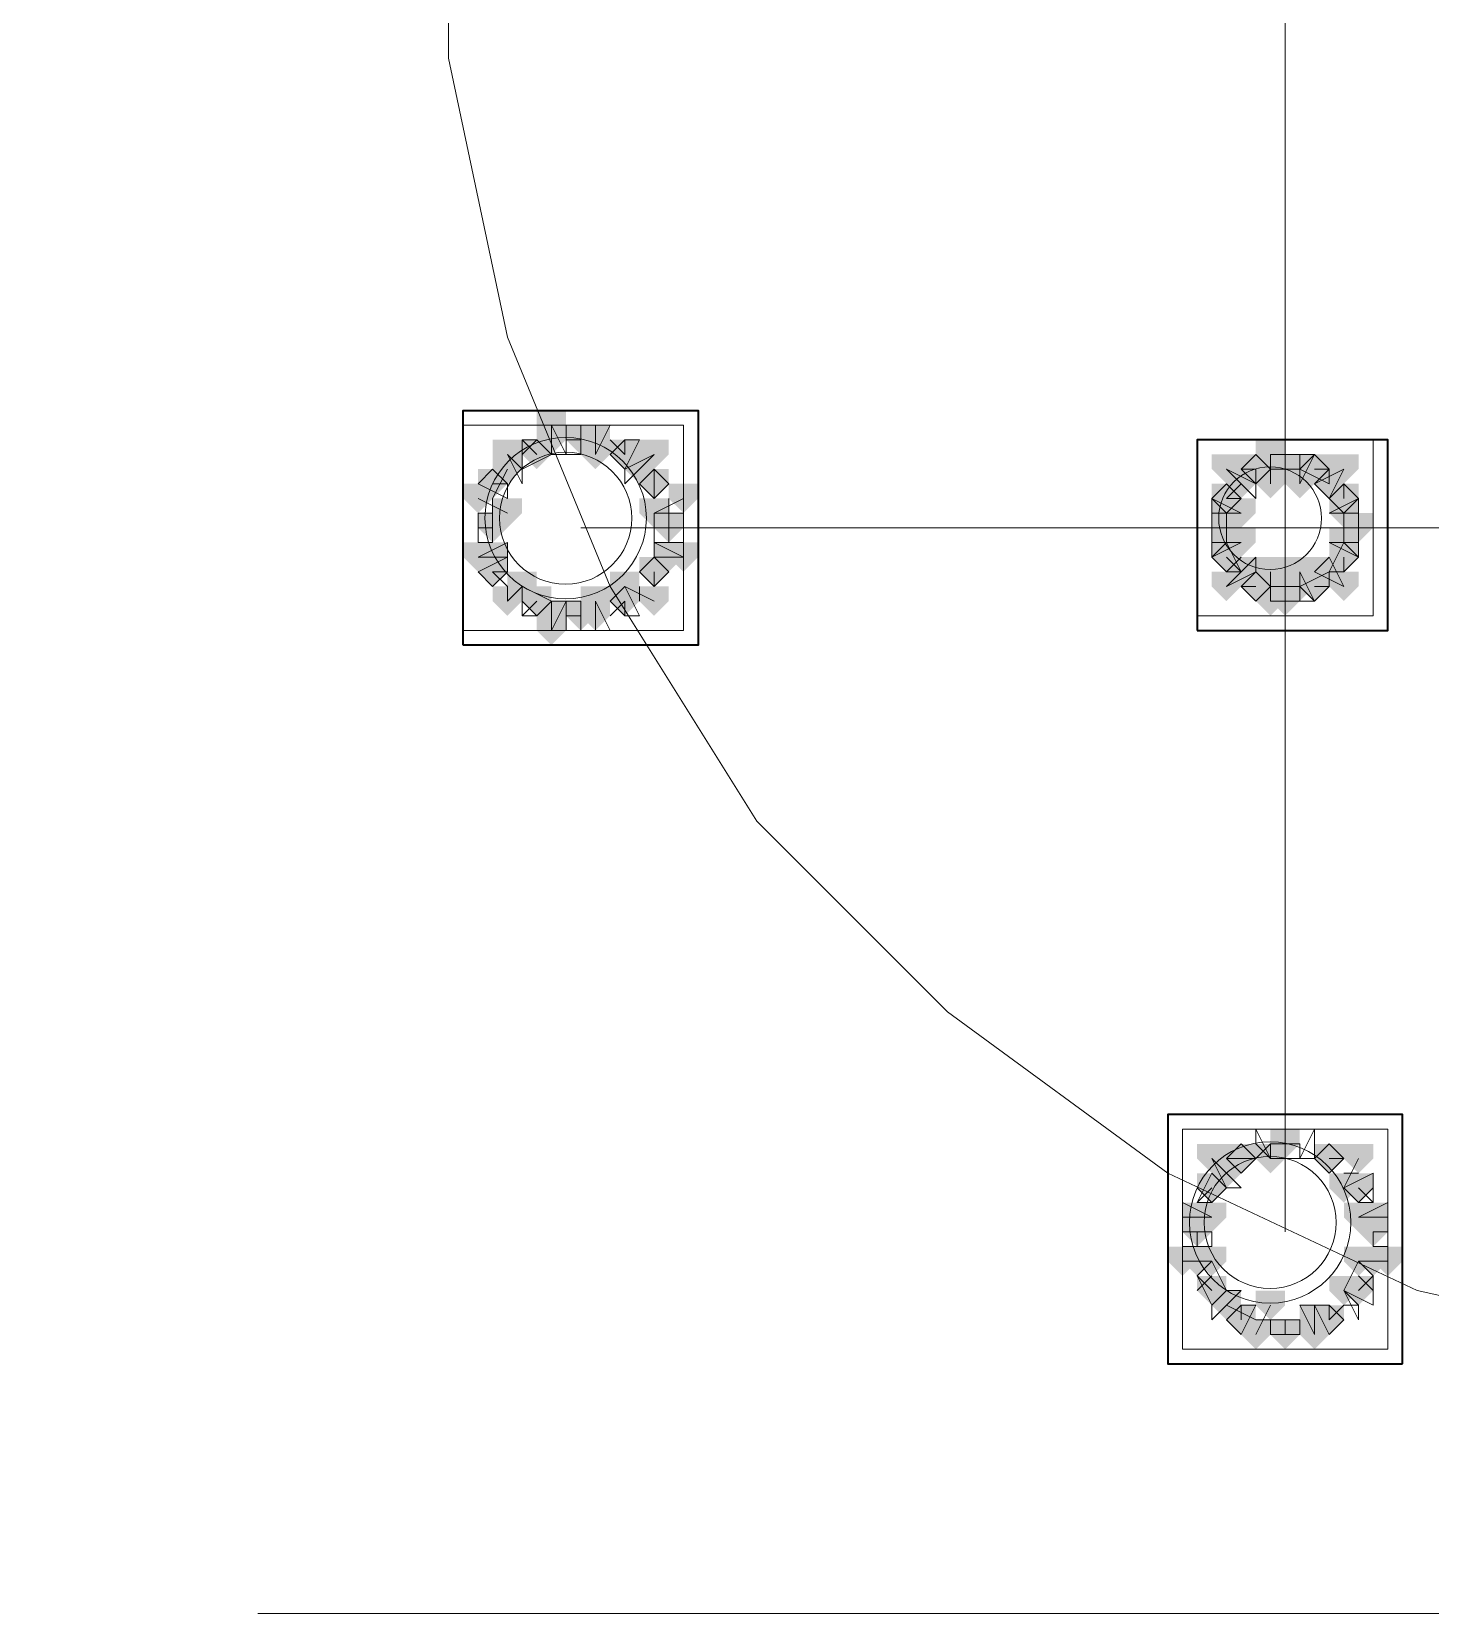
# Model space of a CAD drawing. Header units: millimetres. Extents: x 2315 to 4619, y 1334 to 1897.
# Drawn here: x 3828.3 to 3834.13, y 1534.67 to 1541.26 of the extents above; entities that cross this region are included whole.
import ezdxf

# ---------------------------------------------------------------- set-up
doc = ezdxf.new("R2010")
doc.units = ezdxf.units.MM
doc.linetypes.add('PDF_IMPORT', pattern=[1, 0.8, -0.2])
for name, color, linetype, true_color in [('PDF_10', 7, 'Continuous', 0x00b85c), ('PDF_AXIS', 7, 'Continuous', 0x00b85c), ('PDF_柱构件', 7, 'Continuous', 0x00b85c), ('PDF_转运站初步方案', 7, 'Continuous', 0x00b85c)]:
    doc.layers.add(name, color=color, linetype=linetype, true_color=true_color)
doc.layers.add('PDF_中心线层', color=1, linetype='Continuous')
doc.layers.add('PDF_粗实线层', color=7, linetype='Continuous')

msp = doc.modelspace()

# ---------------------------------------------------------------- hatches: boundary and pattern name
at = {"layer": 'PDF_10', "transparency": 33554559}
for points in [[(3830.4068, 1539.5584), (3830.3457, 1539.5584), (3830.3457, 1539.4974), (3830.4068, 1539.4363), (3830.4679, 1539.4974), (3830.4679, 1539.5584)], [(3830.4068, 1539.5584), (3830.3457, 1539.5584), (3830.3457, 1539.4974), (3830.4068, 1539.4363), (3830.4679, 1539.4974), (3830.4679, 1539.5584)], [(3830.59, 1539.6195), (3830.5289, 1539.6195), (3830.5289, 1539.5584), (3830.59, 1539.4974), (3830.6511, 1539.5584), (3830.6511, 1539.6195)], [(3830.59, 1539.6195), (3830.5289, 1539.6195), (3830.5289, 1539.5584), (3830.59, 1539.4974), (3830.6511, 1539.5584), (3830.6511, 1539.6195)], [(3830.59, 1539.6195), (3830.5289, 1539.6195), (3830.5289, 1539.5584), (3830.59, 1539.4974), (3830.6511, 1539.5584), (3830.6511, 1539.6195)], [(3830.7733, 1539.5584), (3830.7122, 1539.5584), (3830.7122, 1539.4974), (3830.7733, 1539.4363), (3830.8344, 1539.4974), (3830.8344, 1539.5584)], [(3830.7733, 1539.5584), (3830.7122, 1539.5584), (3830.7122, 1539.4974), (3830.7733, 1539.4363), (3830.8344, 1539.4974), (3830.8344, 1539.5584)], [(3833.3998, 1539.4974), (3833.3387, 1539.4974), (3833.3387, 1539.4363), (3833.3998, 1539.3752), (3833.4608, 1539.4363), (3833.4608, 1539.4974)], [(3833.3998, 1539.4974), (3833.3387, 1539.4974), (3833.3387, 1539.4363), (3833.3998, 1539.3752), (3833.4608, 1539.4363), (3833.4608, 1539.4974)], [(3833.5219, 1539.4974), (3833.4608, 1539.4974), (3833.4608, 1539.4363), (3833.5219, 1539.3752), (3833.583, 1539.4363), (3833.583, 1539.4974)], [(3833.5219, 1539.4974), (3833.4608, 1539.4974), (3833.4608, 1539.4363), (3833.5219, 1539.3752), (3833.583, 1539.4363), (3833.583, 1539.4974)], [(3833.6441, 1539.4974), (3833.583, 1539.4974), (3833.583, 1539.4363), (3833.6441, 1539.3752), (3833.7052, 1539.4363), (3833.7052, 1539.4974)], [(3833.6441, 1539.4974), (3833.583, 1539.4974), (3833.583, 1539.4363), (3833.6441, 1539.3752), (3833.7052, 1539.4363), (3833.7052, 1539.4974)], [(3830.2235, 1539.4363), (3830.1625, 1539.4363), (3830.1625, 1539.3752), (3830.2235, 1539.3141), (3830.2846, 1539.3752), (3830.2846, 1539.4363)], [(3830.2235, 1539.4363), (3830.1625, 1539.4363), (3830.1625, 1539.3752), (3830.2235, 1539.3141), (3830.2846, 1539.3752), (3830.2846, 1539.4363)], [(3830.8954, 1539.4363), (3830.8344, 1539.4363), (3830.8344, 1539.3752), (3830.8954, 1539.3141), (3830.9565, 1539.3752), (3830.9565, 1539.4363)], [(3830.8954, 1539.4363), (3830.8344, 1539.4363), (3830.8344, 1539.3752), (3830.8954, 1539.3141), (3830.9565, 1539.3752), (3830.9565, 1539.4363)], [(3830.8954, 1539.4363), (3830.8344, 1539.4363), (3830.8344, 1539.3752), (3830.8954, 1539.3141), (3830.9565, 1539.3752), (3830.9565, 1539.4363)], [(3833.2776, 1539.3752), (3833.2165, 1539.3752), (3833.2165, 1539.3141), (3833.2776, 1539.253), (3833.3387, 1539.3141), (3833.3387, 1539.3752)], [(3833.2776, 1539.3752), (3833.2165, 1539.3752), (3833.2165, 1539.3141), (3833.2776, 1539.253), (3833.3387, 1539.3141), (3833.3387, 1539.3752)], [(3833.7662, 1539.3752), (3833.7052, 1539.3752), (3833.7052, 1539.3141), (3833.7662, 1539.253), (3833.8273, 1539.3141), (3833.8273, 1539.3752)], [(3833.7662, 1539.3752), (3833.7052, 1539.3752), (3833.7052, 1539.3141), (3833.7662, 1539.253), (3833.8273, 1539.3141), (3833.8273, 1539.3752)], [(3833.7662, 1539.3752), (3833.7052, 1539.3752), (3833.7052, 1539.3141), (3833.7662, 1539.253), (3833.8273, 1539.3141), (3833.8273, 1539.3752)], [(3830.2235, 1539.253), (3830.1625, 1539.253), (3830.1625, 1539.192), (3830.2235, 1539.1309), (3830.2846, 1539.192), (3830.2846, 1539.253)], [(3830.2235, 1539.253), (3830.1625, 1539.253), (3830.1625, 1539.192), (3830.2235, 1539.1309), (3830.2846, 1539.192), (3830.2846, 1539.253)], [(3830.9565, 1539.253), (3830.8954, 1539.253), (3830.8954, 1539.192), (3830.9565, 1539.1309), (3831.0176, 1539.192), (3831.0176, 1539.253)], [(3830.9565, 1539.253), (3830.8954, 1539.253), (3830.8954, 1539.192), (3830.9565, 1539.1309), (3831.0176, 1539.192), (3831.0176, 1539.253)], [(3833.2776, 1539.253), (3833.2165, 1539.253), (3833.2165, 1539.192), (3833.2776, 1539.1309), (3833.3387, 1539.192), (3833.3387, 1539.253)], [(3833.2776, 1539.253), (3833.2165, 1539.253), (3833.2165, 1539.192), (3833.2776, 1539.1309), (3833.3387, 1539.192), (3833.3387, 1539.253)], [(3833.8273, 1539.253), (3833.7662, 1539.253), (3833.7662, 1539.192), (3833.8273, 1539.1309), (3833.8884, 1539.192), (3833.8884, 1539.253)], [(3833.8273, 1539.253), (3833.7662, 1539.253), (3833.7662, 1539.192), (3833.8273, 1539.1309), (3833.8884, 1539.192), (3833.8884, 1539.253)], [(3833.2776, 1539.1309), (3833.2165, 1539.1309), (3833.2165, 1539.0698), (3833.2776, 1539.0087), (3833.3387, 1539.0698), (3833.3387, 1539.1309)], [(3833.2776, 1539.1309), (3833.2165, 1539.1309), (3833.2165, 1539.0698), (3833.2776, 1539.0087), (3833.3387, 1539.0698), (3833.3387, 1539.1309)], [(3833.7662, 1539.1309), (3833.7052, 1539.1309), (3833.7052, 1539.0698), (3833.7662, 1539.0087), (3833.8273, 1539.0698), (3833.8273, 1539.1309)], [(3833.7662, 1539.1309), (3833.7052, 1539.1309), (3833.7052, 1539.0698), (3833.7662, 1539.0087), (3833.8273, 1539.0698), (3833.8273, 1539.1309)], [(3830.2235, 1539.0698), (3830.1625, 1539.0698), (3830.1625, 1539.0087), (3830.2235, 1538.9476), (3830.2846, 1539.0087), (3830.2846, 1539.0698)], [(3830.2235, 1539.0698), (3830.1625, 1539.0698), (3830.1625, 1539.0087), (3830.2235, 1538.9476), (3830.2846, 1539.0087), (3830.2846, 1539.0698)], [(3830.8954, 1539.0698), (3830.8344, 1539.0698), (3830.8344, 1539.0087), (3830.8954, 1538.9476), (3830.9565, 1539.0087), (3830.9565, 1539.0698)], [(3830.8954, 1539.0698), (3830.8344, 1539.0698), (3830.8344, 1539.0087), (3830.8954, 1538.9476), (3830.9565, 1539.0087), (3830.9565, 1539.0698)], [(3830.8954, 1539.0698), (3830.8344, 1539.0698), (3830.8344, 1539.0087), (3830.8954, 1538.9476), (3830.9565, 1539.0087), (3830.9565, 1539.0698)], [(3833.3998, 1539.0087), (3833.3387, 1539.0087), (3833.3387, 1538.9476), (3833.3998, 1538.8866), (3833.4608, 1538.9476), (3833.4608, 1539.0087)], [(3833.3998, 1539.0087), (3833.3387, 1539.0087), (3833.3387, 1538.9476), (3833.3998, 1538.8866), (3833.4608, 1538.9476), (3833.4608, 1539.0087)], [(3833.3998, 1539.0087), (3833.3387, 1539.0087), (3833.3387, 1538.9476), (3833.3998, 1538.8866), (3833.4608, 1538.9476), (3833.4608, 1539.0087)], [(3833.6441, 1539.0087), (3833.583, 1539.0087), (3833.583, 1538.9476), (3833.6441, 1538.8866), (3833.7052, 1538.9476), (3833.7052, 1539.0087)], [(3833.6441, 1539.0087), (3833.583, 1539.0087), (3833.583, 1538.9476), (3833.6441, 1538.8866), (3833.7052, 1538.9476), (3833.7052, 1539.0087)], [(3830.4068, 1538.9476), (3830.3457, 1538.9476), (3830.3457, 1538.8866), (3830.4068, 1538.8255), (3830.4679, 1538.8866), (3830.4679, 1538.9476)], [(3830.4068, 1538.9476), (3830.3457, 1538.9476), (3830.3457, 1538.8866), (3830.4068, 1538.8255), (3830.4679, 1538.8866), (3830.4679, 1538.9476)], [(3830.7733, 1538.9476), (3830.7122, 1538.9476), (3830.7122, 1538.8866), (3830.7733, 1538.8255), (3830.8344, 1538.8866), (3830.8344, 1538.9476)], [(3830.7733, 1538.9476), (3830.7122, 1538.9476), (3830.7122, 1538.8866), (3830.7733, 1538.8255), (3830.8344, 1538.8866), (3830.8344, 1538.9476)], [(3833.5219, 1538.9476), (3833.4608, 1538.9476), (3833.4608, 1538.8866), (3833.5219, 1538.8255), (3833.583, 1538.8866), (3833.583, 1538.9476)], [(3833.5219, 1538.9476), (3833.4608, 1538.9476), (3833.4608, 1538.8866), (3833.5219, 1538.8255), (3833.583, 1538.8866), (3833.583, 1538.9476)], [(3830.59, 1538.8866), (3830.5289, 1538.8866), (3830.5289, 1538.8255), (3830.59, 1538.7644), (3830.6511, 1538.8255), (3830.6511, 1538.8866)], [(3830.59, 1538.8866), (3830.5289, 1538.8866), (3830.5289, 1538.8255), (3830.59, 1538.7644), (3830.6511, 1538.8255), (3830.6511, 1538.8866)], [(3833.5219, 1536.6876), (3833.4608, 1536.6876), (3833.4608, 1536.6265), (3833.5219, 1536.5655), (3833.583, 1536.6265), (3833.583, 1536.6876)], [(3833.5219, 1536.6876), (3833.4608, 1536.6876), (3833.4608, 1536.6265), (3833.5219, 1536.5655), (3833.583, 1536.6265), (3833.583, 1536.6876)], [(3833.3387, 1536.6265), (3833.2776, 1536.6265), (3833.2776, 1536.5655), (3833.3387, 1536.5044), (3833.3998, 1536.5655), (3833.3998, 1536.6265)], [(3833.3387, 1536.6265), (3833.2776, 1536.6265), (3833.2776, 1536.5655), (3833.3387, 1536.5044), (3833.3998, 1536.5655), (3833.3998, 1536.6265)], [(3833.3387, 1536.6265), (3833.2776, 1536.6265), (3833.2776, 1536.5655), (3833.3387, 1536.5044), (3833.3998, 1536.5655), (3833.3998, 1536.6265)], [(3833.7052, 1536.6265), (3833.6441, 1536.6265), (3833.6441, 1536.5655), (3833.7052, 1536.5044), (3833.7662, 1536.5655), (3833.7662, 1536.6265)], [(3833.7052, 1536.6265), (3833.6441, 1536.6265), (3833.6441, 1536.5655), (3833.7052, 1536.5044), (3833.7662, 1536.5655), (3833.7662, 1536.6265)], [(3833.7052, 1536.6265), (3833.6441, 1536.6265), (3833.6441, 1536.5655), (3833.7052, 1536.5044), (3833.7662, 1536.5655), (3833.7662, 1536.6265)], [(3833.2165, 1536.5044), (3833.1554, 1536.5044), (3833.1554, 1536.4433), (3833.2165, 1536.3822), (3833.2776, 1536.4433), (3833.2776, 1536.5044)], [(3833.2165, 1536.5044), (3833.1554, 1536.5044), (3833.1554, 1536.4433), (3833.2165, 1536.3822), (3833.2776, 1536.4433), (3833.2776, 1536.5044)], [(3833.8273, 1536.5044), (3833.7662, 1536.5044), (3833.7662, 1536.4433), (3833.8273, 1536.3822), (3833.8884, 1536.4433), (3833.8884, 1536.5044)], [(3833.8273, 1536.5044), (3833.7662, 1536.5044), (3833.7662, 1536.4433), (3833.8273, 1536.3822), (3833.8884, 1536.4433), (3833.8884, 1536.5044)], [(3833.1554, 1536.3211), (3833.0944, 1536.3211), (3833.0944, 1536.2601), (3833.1554, 1536.199), (3833.2165, 1536.2601), (3833.2165, 1536.3211)], [(3833.1554, 1536.3211), (3833.0944, 1536.3211), (3833.0944, 1536.2601), (3833.1554, 1536.199), (3833.2165, 1536.2601), (3833.2165, 1536.3211)], [(3833.1554, 1536.3211), (3833.0944, 1536.3211), (3833.0944, 1536.2601), (3833.1554, 1536.199), (3833.2165, 1536.2601), (3833.2165, 1536.3211)], [(3833.8884, 1536.3211), (3833.8273, 1536.3211), (3833.8273, 1536.2601), (3833.8884, 1536.199), (3833.9495, 1536.2601), (3833.9495, 1536.3211)], [(3833.8884, 1536.3211), (3833.8273, 1536.3211), (3833.8273, 1536.2601), (3833.8884, 1536.199), (3833.9495, 1536.2601), (3833.9495, 1536.3211)], [(3833.2165, 1536.0768), (3833.1554, 1536.0768), (3833.1554, 1536.0157), (3833.2165, 1535.9547), (3833.2776, 1536.0157), (3833.2776, 1536.0768)], [(3833.2165, 1536.0768), (3833.1554, 1536.0768), (3833.1554, 1536.0157), (3833.2165, 1535.9547), (3833.2776, 1536.0157), (3833.2776, 1536.0768)], [(3833.8273, 1536.0768), (3833.7662, 1536.0768), (3833.7662, 1536.0157), (3833.8273, 1535.9547), (3833.8884, 1536.0157), (3833.8884, 1536.0768)], [(3833.8273, 1536.0768), (3833.7662, 1536.0768), (3833.7662, 1536.0157), (3833.8273, 1535.9547), (3833.8884, 1536.0157), (3833.8884, 1536.0768)], [(3833.3387, 1535.9547), (3833.2776, 1535.9547), (3833.2776, 1535.8936), (3833.3387, 1535.8325), (3833.3998, 1535.8936), (3833.3998, 1535.9547)], [(3833.3387, 1535.9547), (3833.2776, 1535.9547), (3833.2776, 1535.8936), (3833.3387, 1535.8325), (3833.3998, 1535.8936), (3833.3998, 1535.9547)], [(3833.7052, 1535.9547), (3833.6441, 1535.9547), (3833.6441, 1535.8936), (3833.7052, 1535.8325), (3833.7662, 1535.8936), (3833.7662, 1535.9547)], [(3833.7052, 1535.9547), (3833.6441, 1535.9547), (3833.6441, 1535.8936), (3833.7052, 1535.8325), (3833.7662, 1535.8936), (3833.7662, 1535.9547)], [(3833.5219, 1535.8936), (3833.4608, 1535.8936), (3833.4608, 1535.8325), (3833.5219, 1535.7714), (3833.583, 1535.8325), (3833.583, 1535.8936)], [(3833.5219, 1535.8936), (3833.4608, 1535.8936), (3833.4608, 1535.8325), (3833.5219, 1535.7714), (3833.583, 1535.8325), (3833.583, 1535.8936)]]:
    msp.add_hatch(color=6, dxfattribs=at).paths.add_polyline_path(points)
at = {"layer": 'PDF_柱构件', "transparency": 33554559}
for points in [[(3830.4679, 1539.6806), (3830.4068, 1539.6806), (3830.4068, 1539.6195), (3830.4679, 1539.5584), (3830.5289, 1539.6195), (3830.5289, 1539.6806)], [(3830.2846, 1539.5584), (3830.2235, 1539.5584), (3830.2235, 1539.4974), (3830.2846, 1539.4363), (3830.3457, 1539.4974), (3830.3457, 1539.5584)], [(3830.4679, 1539.6195), (3830.4068, 1539.6195), (3830.4068, 1539.5584), (3830.4679, 1539.4974), (3830.5289, 1539.5584), (3830.5289, 1539.6195)], [(3830.6511, 1539.6195), (3830.59, 1539.6195), (3830.59, 1539.5584), (3830.6511, 1539.4974), (3830.7122, 1539.5584), (3830.7122, 1539.6195)], [(3830.6511, 1539.5584), (3830.59, 1539.5584), (3830.59, 1539.4974), (3830.6511, 1539.4363), (3830.7122, 1539.4974), (3830.7122, 1539.5584)], [(3830.8954, 1539.5584), (3830.8344, 1539.5584), (3830.8344, 1539.4974), (3830.8954, 1539.4363), (3830.9565, 1539.4974), (3830.9565, 1539.5584)], [(3833.4608, 1539.5584), (3833.3998, 1539.5584), (3833.3998, 1539.4974), (3833.4608, 1539.4363), (3833.5219, 1539.4974), (3833.5219, 1539.5584)], [(3830.2846, 1539.4974), (3830.2235, 1539.4974), (3830.2235, 1539.4363), (3830.2846, 1539.3752), (3830.3457, 1539.4363), (3830.3457, 1539.4974)], [(3830.8344, 1539.4974), (3830.7733, 1539.4974), (3830.7733, 1539.4363), (3830.8344, 1539.3752), (3830.8954, 1539.4363), (3830.8954, 1539.4974)], [(3833.2776, 1539.4974), (3833.2165, 1539.4974), (3833.2165, 1539.4363), (3833.2776, 1539.3752), (3833.3387, 1539.4363), (3833.3387, 1539.4974)], [(3833.4608, 1539.4974), (3833.3998, 1539.4974), (3833.3998, 1539.4363), (3833.4608, 1539.3752), (3833.5219, 1539.4363), (3833.5219, 1539.4974)], [(3833.583, 1539.4974), (3833.5219, 1539.4974), (3833.5219, 1539.4363), (3833.583, 1539.3752), (3833.6441, 1539.4363), (3833.6441, 1539.4974)], [(3833.7662, 1539.4974), (3833.7052, 1539.4974), (3833.7052, 1539.4363), (3833.7662, 1539.3752), (3833.8273, 1539.4363), (3833.8273, 1539.4974)], [(3833.3387, 1539.4363), (3833.2776, 1539.4363), (3833.2776, 1539.3752), (3833.3387, 1539.3141), (3833.3998, 1539.3752), (3833.3998, 1539.4363)], [(3833.4608, 1539.4363), (3833.3998, 1539.4363), (3833.3998, 1539.3752), (3833.4608, 1539.3141), (3833.5219, 1539.3752), (3833.5219, 1539.4363)], [(3833.583, 1539.4363), (3833.5219, 1539.4363), (3833.5219, 1539.3752), (3833.583, 1539.3141), (3833.6441, 1539.3752), (3833.6441, 1539.4363)], [(3833.7052, 1539.4363), (3833.6441, 1539.4363), (3833.6441, 1539.3752), (3833.7052, 1539.3141), (3833.7662, 1539.3752), (3833.7662, 1539.4363)], [(3830.1625, 1539.3752), (3830.1014, 1539.3752), (3830.1014, 1539.3141), (3830.1625, 1539.253), (3830.2235, 1539.3141), (3830.2235, 1539.3752)], [(3831.0176, 1539.3752), (3830.9565, 1539.3752), (3830.9565, 1539.3141), (3831.0176, 1539.253), (3831.0787, 1539.3141), (3831.0787, 1539.3752)], [(3830.2846, 1539.3141), (3830.2235, 1539.3141), (3830.2235, 1539.253), (3830.2846, 1539.192), (3830.3457, 1539.253), (3830.3457, 1539.3141)], [(3830.8954, 1539.3141), (3830.8344, 1539.3141), (3830.8344, 1539.253), (3830.8954, 1539.192), (3830.9565, 1539.253), (3830.9565, 1539.3141)], [(3833.2776, 1539.3141), (3833.2165, 1539.3141), (3833.2165, 1539.253), (3833.2776, 1539.192), (3833.3387, 1539.253), (3833.3387, 1539.3141)], [(3833.3387, 1539.3141), (3833.2776, 1539.3141), (3833.2776, 1539.253), (3833.3387, 1539.192), (3833.3998, 1539.253), (3833.3998, 1539.3141)], [(3833.7662, 1539.3141), (3833.7052, 1539.3141), (3833.7052, 1539.253), (3833.7662, 1539.192), (3833.8273, 1539.253), (3833.8273, 1539.3141)], [(3833.2776, 1539.192), (3833.2165, 1539.192), (3833.2165, 1539.1309), (3833.2776, 1539.0698), (3833.3387, 1539.1309), (3833.3387, 1539.192)], [(3833.3387, 1539.192), (3833.2776, 1539.192), (3833.2776, 1539.1309), (3833.3387, 1539.0698), (3833.3998, 1539.1309), (3833.3998, 1539.192)], [(3833.7662, 1539.192), (3833.7052, 1539.192), (3833.7052, 1539.1309), (3833.7662, 1539.0698), (3833.8273, 1539.1309), (3833.8273, 1539.192)], [(3830.1625, 1539.1309), (3830.1014, 1539.1309), (3830.1014, 1539.0698), (3830.1625, 1539.0087), (3830.2235, 1539.0698), (3830.2235, 1539.1309)], [(3830.2235, 1539.1309), (3830.1625, 1539.1309), (3830.1625, 1539.0698), (3830.2235, 1539.0087), (3830.2846, 1539.0698), (3830.2846, 1539.1309)], [(3830.9565, 1539.1309), (3830.8954, 1539.1309), (3830.8954, 1539.0698), (3830.9565, 1539.0087), (3831.0176, 1539.0698), (3831.0176, 1539.1309)], [(3831.0176, 1539.1309), (3830.9565, 1539.1309), (3830.9565, 1539.0698), (3831.0176, 1539.0087), (3831.0787, 1539.0698), (3831.0787, 1539.1309)], [(3833.3387, 1539.0698), (3833.2776, 1539.0698), (3833.2776, 1539.0087), (3833.3387, 1538.9476), (3833.3998, 1539.0087), (3833.3998, 1539.0698)], [(3833.4608, 1539.0698), (3833.3998, 1539.0698), (3833.3998, 1539.0087), (3833.4608, 1538.9476), (3833.5219, 1539.0087), (3833.5219, 1539.0698)], [(3833.583, 1539.0698), (3833.5219, 1539.0698), (3833.5219, 1539.0087), (3833.583, 1538.9476), (3833.6441, 1539.0087), (3833.6441, 1539.0698)], [(3833.7052, 1539.0698), (3833.6441, 1539.0698), (3833.6441, 1539.0087), (3833.7052, 1538.9476), (3833.7662, 1539.0087), (3833.7662, 1539.0698)], [(3830.3457, 1539.0087), (3830.2846, 1539.0087), (3830.2846, 1538.9476), (3830.3457, 1538.8866), (3830.4068, 1538.9476), (3830.4068, 1539.0087)], [(3830.7733, 1539.0087), (3830.7122, 1539.0087), (3830.7122, 1538.9476), (3830.7733, 1538.8866), (3830.8344, 1538.9476), (3830.8344, 1539.0087)], [(3833.2776, 1539.0087), (3833.2165, 1539.0087), (3833.2165, 1538.9476), (3833.2776, 1538.8866), (3833.3387, 1538.9476), (3833.3387, 1539.0087)], [(3833.4608, 1539.0087), (3833.3998, 1539.0087), (3833.3998, 1538.9476), (3833.4608, 1538.8866), (3833.5219, 1538.9476), (3833.5219, 1539.0087)], [(3833.583, 1539.0087), (3833.5219, 1539.0087), (3833.5219, 1538.9476), (3833.583, 1538.8866), (3833.6441, 1538.9476), (3833.6441, 1539.0087)], [(3833.7662, 1539.0087), (3833.7052, 1539.0087), (3833.7052, 1538.9476), (3833.7662, 1538.8866), (3833.8273, 1538.9476), (3833.8273, 1539.0087)], [(3830.2846, 1538.9476), (3830.2235, 1538.9476), (3830.2235, 1538.8866), (3830.2846, 1538.8255), (3830.3457, 1538.8866), (3830.3457, 1538.9476)], [(3830.6511, 1538.9476), (3830.59, 1538.9476), (3830.59, 1538.8866), (3830.6511, 1538.8255), (3830.7122, 1538.8866), (3830.7122, 1538.9476)], [(3830.8954, 1538.9476), (3830.8344, 1538.9476), (3830.8344, 1538.8866), (3830.8954, 1538.8255), (3830.9565, 1538.8866), (3830.9565, 1538.9476)], [(3833.4608, 1538.9476), (3833.3998, 1538.9476), (3833.3998, 1538.8866), (3833.4608, 1538.8255), (3833.5219, 1538.8866), (3833.5219, 1538.9476)], [(3830.4679, 1538.8866), (3830.4068, 1538.8866), (3830.4068, 1538.8255), (3830.4679, 1538.7644), (3830.5289, 1538.8255), (3830.5289, 1538.8866)], [(3830.6511, 1538.8866), (3830.59, 1538.8866), (3830.59, 1538.8255), (3830.6511, 1538.7644), (3830.7122, 1538.8255), (3830.7122, 1538.8866)], [(3830.4679, 1538.8255), (3830.4068, 1538.8255), (3830.4068, 1538.7644), (3830.4679, 1538.7033), (3830.5289, 1538.7644), (3830.5289, 1538.8255)], [(3833.2165, 1536.6265), (3833.1554, 1536.6265), (3833.1554, 1536.5655), (3833.2165, 1536.5044), (3833.2776, 1536.5655), (3833.2776, 1536.6265)], [(3833.4608, 1536.6265), (3833.3998, 1536.6265), (3833.3998, 1536.5655), (3833.4608, 1536.5044), (3833.5219, 1536.5655), (3833.5219, 1536.6265)], [(3833.8273, 1536.6265), (3833.7662, 1536.6265), (3833.7662, 1536.5655), (3833.8273, 1536.5044), (3833.8884, 1536.5655), (3833.8884, 1536.6265)], [(3833.2776, 1536.5655), (3833.2165, 1536.5655), (3833.2165, 1536.5044), (3833.2776, 1536.4433), (3833.3387, 1536.5044), (3833.3387, 1536.5655)], [(3833.7662, 1536.5044), (3833.7052, 1536.5044), (3833.7052, 1536.4433), (3833.7662, 1536.3822), (3833.8273, 1536.4433), (3833.8273, 1536.5044)], [(3833.1554, 1536.3822), (3833.0944, 1536.3822), (3833.0944, 1536.3211), (3833.1554, 1536.2601), (3833.2165, 1536.3211), (3833.2165, 1536.3822)], [(3833.2165, 1536.3822), (3833.1554, 1536.3822), (3833.1554, 1536.3211), (3833.2165, 1536.2601), (3833.2776, 1536.3211), (3833.2776, 1536.3822)], [(3833.8273, 1536.3822), (3833.7662, 1536.3822), (3833.7662, 1536.3211), (3833.8273, 1536.2601), (3833.8884, 1536.3211), (3833.8884, 1536.3822)], [(3833.8884, 1536.3822), (3833.8273, 1536.3822), (3833.8273, 1536.3211), (3833.8884, 1536.2601), (3833.9495, 1536.3211), (3833.9495, 1536.3822)], [(3833.0944, 1536.199), (3833.0333, 1536.199), (3833.0333, 1536.1379), (3833.0944, 1536.0768), (3833.1554, 1536.1379), (3833.1554, 1536.199)], [(3833.1554, 1536.199), (3833.0944, 1536.199), (3833.0944, 1536.1379), (3833.1554, 1536.0768), (3833.2165, 1536.1379), (3833.2165, 1536.199)], [(3833.2165, 1536.199), (3833.1554, 1536.199), (3833.1554, 1536.1379), (3833.2165, 1536.0768), (3833.2776, 1536.1379), (3833.2776, 1536.199)], [(3833.8273, 1536.199), (3833.7662, 1536.199), (3833.7662, 1536.1379), (3833.8273, 1536.0768), (3833.8884, 1536.1379), (3833.8884, 1536.199)], [(3833.8884, 1536.199), (3833.8273, 1536.199), (3833.8273, 1536.1379), (3833.8884, 1536.0768), (3833.9495, 1536.1379), (3833.9495, 1536.199)], [(3833.9495, 1536.199), (3833.8884, 1536.199), (3833.8884, 1536.1379), (3833.9495, 1536.0768), (3834.0106, 1536.1379), (3834.0106, 1536.199)], [(3833.7662, 1536.0768), (3833.7052, 1536.0768), (3833.7052, 1536.0157), (3833.7662, 1535.9547), (3833.8273, 1536.0157), (3833.8273, 1536.0768)], [(3833.2776, 1536.0157), (3833.2165, 1536.0157), (3833.2165, 1535.9547), (3833.2776, 1535.8936), (3833.3387, 1535.9547), (3833.3387, 1536.0157)], [(3833.4608, 1536.0157), (3833.3998, 1536.0157), (3833.3998, 1535.9547), (3833.4608, 1535.8936), (3833.5219, 1535.9547), (3833.5219, 1536.0157)], [(3833.6441, 1535.9547), (3833.583, 1535.9547), (3833.583, 1535.8936), (3833.6441, 1535.8325), (3833.7052, 1535.8936), (3833.7052, 1535.9547)], [(3833.3998, 1535.8936), (3833.3387, 1535.8936), (3833.3387, 1535.8325), (3833.3998, 1535.7714), (3833.4608, 1535.8325), (3833.4608, 1535.8936)], [(3833.6441, 1535.8936), (3833.583, 1535.8936), (3833.583, 1535.8325), (3833.6441, 1535.7714), (3833.7052, 1535.8325), (3833.7052, 1535.8936)]]:
    msp.add_hatch(color=6, dxfattribs=at).paths.add_polyline_path(points)
at = {"layer": 'PDF_转运站初步方案', "transparency": 33554559}
for points in [[(3830.4068, 1539.5584), (3830.3457, 1539.5584), (3830.3457, 1539.4974), (3830.4068, 1539.4363), (3830.4679, 1539.4974), (3830.4679, 1539.5584)], [(3830.4068, 1539.5584), (3830.3457, 1539.5584), (3830.3457, 1539.4974), (3830.4068, 1539.4363), (3830.4679, 1539.4974), (3830.4679, 1539.5584)], [(3830.59, 1539.6195), (3830.5289, 1539.6195), (3830.5289, 1539.5584), (3830.59, 1539.4974), (3830.6511, 1539.5584), (3830.6511, 1539.6195)], [(3830.59, 1539.6195), (3830.5289, 1539.6195), (3830.5289, 1539.5584), (3830.59, 1539.4974), (3830.6511, 1539.5584), (3830.6511, 1539.6195)], [(3830.7733, 1539.5584), (3830.7122, 1539.5584), (3830.7122, 1539.4974), (3830.7733, 1539.4363), (3830.8344, 1539.4974), (3830.8344, 1539.5584)], [(3830.7733, 1539.5584), (3830.7122, 1539.5584), (3830.7122, 1539.4974), (3830.7733, 1539.4363), (3830.8344, 1539.4974), (3830.8344, 1539.5584)], [(3833.3998, 1539.4974), (3833.3387, 1539.4974), (3833.3387, 1539.4363), (3833.3998, 1539.3752), (3833.4608, 1539.4363), (3833.4608, 1539.4974)], [(3833.3998, 1539.4974), (3833.3387, 1539.4974), (3833.3387, 1539.4363), (3833.3998, 1539.3752), (3833.4608, 1539.4363), (3833.4608, 1539.4974)], [(3833.5219, 1539.4974), (3833.4608, 1539.4974), (3833.4608, 1539.4363), (3833.5219, 1539.3752), (3833.583, 1539.4363), (3833.583, 1539.4974)], [(3833.5219, 1539.4974), (3833.4608, 1539.4974), (3833.4608, 1539.4363), (3833.5219, 1539.3752), (3833.583, 1539.4363), (3833.583, 1539.4974)], [(3833.6441, 1539.4974), (3833.583, 1539.4974), (3833.583, 1539.4363), (3833.6441, 1539.3752), (3833.7052, 1539.4363), (3833.7052, 1539.4974)], [(3833.6441, 1539.4974), (3833.583, 1539.4974), (3833.583, 1539.4363), (3833.6441, 1539.3752), (3833.7052, 1539.4363), (3833.7052, 1539.4974)], [(3830.2235, 1539.4363), (3830.1625, 1539.4363), (3830.1625, 1539.3752), (3830.2235, 1539.3141), (3830.2846, 1539.3752), (3830.2846, 1539.4363)], [(3830.2235, 1539.4363), (3830.1625, 1539.4363), (3830.1625, 1539.3752), (3830.2235, 1539.3141), (3830.2846, 1539.3752), (3830.2846, 1539.4363)], [(3830.8954, 1539.4363), (3830.8344, 1539.4363), (3830.8344, 1539.3752), (3830.8954, 1539.3141), (3830.9565, 1539.3752), (3830.9565, 1539.4363)], [(3830.8954, 1539.4363), (3830.8344, 1539.4363), (3830.8344, 1539.3752), (3830.8954, 1539.3141), (3830.9565, 1539.3752), (3830.9565, 1539.4363)], [(3833.2776, 1539.3752), (3833.2165, 1539.3752), (3833.2165, 1539.3141), (3833.2776, 1539.253), (3833.3387, 1539.3141), (3833.3387, 1539.3752)], [(3833.2776, 1539.3752), (3833.2165, 1539.3752), (3833.2165, 1539.3141), (3833.2776, 1539.253), (3833.3387, 1539.3141), (3833.3387, 1539.3752)], [(3833.7662, 1539.3752), (3833.7052, 1539.3752), (3833.7052, 1539.3141), (3833.7662, 1539.253), (3833.8273, 1539.3141), (3833.8273, 1539.3752)], [(3833.7662, 1539.3752), (3833.7052, 1539.3752), (3833.7052, 1539.3141), (3833.7662, 1539.253), (3833.8273, 1539.3141), (3833.8273, 1539.3752)], [(3830.2235, 1539.253), (3830.1625, 1539.253), (3830.1625, 1539.192), (3830.2235, 1539.1309), (3830.2846, 1539.192), (3830.2846, 1539.253)], [(3830.2235, 1539.253), (3830.1625, 1539.253), (3830.1625, 1539.192), (3830.2235, 1539.1309), (3830.2846, 1539.192), (3830.2846, 1539.253)], [(3830.9565, 1539.253), (3830.8954, 1539.253), (3830.8954, 1539.192), (3830.9565, 1539.1309), (3831.0176, 1539.192), (3831.0176, 1539.253)], [(3830.9565, 1539.253), (3830.8954, 1539.253), (3830.8954, 1539.192), (3830.9565, 1539.1309), (3831.0176, 1539.192), (3831.0176, 1539.253)], [(3833.2776, 1539.253), (3833.2165, 1539.253), (3833.2165, 1539.192), (3833.2776, 1539.1309), (3833.3387, 1539.192), (3833.3387, 1539.253)], [(3833.2776, 1539.253), (3833.2165, 1539.253), (3833.2165, 1539.192), (3833.2776, 1539.1309), (3833.3387, 1539.192), (3833.3387, 1539.253)], [(3833.8273, 1539.253), (3833.7662, 1539.253), (3833.7662, 1539.192), (3833.8273, 1539.1309), (3833.8884, 1539.192), (3833.8884, 1539.253)], [(3833.8273, 1539.253), (3833.7662, 1539.253), (3833.7662, 1539.192), (3833.8273, 1539.1309), (3833.8884, 1539.192), (3833.8884, 1539.253)], [(3833.2776, 1539.1309), (3833.2165, 1539.1309), (3833.2165, 1539.0698), (3833.2776, 1539.0087), (3833.3387, 1539.0698), (3833.3387, 1539.1309)], [(3833.2776, 1539.1309), (3833.2165, 1539.1309), (3833.2165, 1539.0698), (3833.2776, 1539.0087), (3833.3387, 1539.0698), (3833.3387, 1539.1309)], [(3833.7662, 1539.1309), (3833.7052, 1539.1309), (3833.7052, 1539.0698), (3833.7662, 1539.0087), (3833.8273, 1539.0698), (3833.8273, 1539.1309)], [(3833.7662, 1539.1309), (3833.7052, 1539.1309), (3833.7052, 1539.0698), (3833.7662, 1539.0087), (3833.8273, 1539.0698), (3833.8273, 1539.1309)], [(3830.2235, 1539.0698), (3830.1625, 1539.0698), (3830.1625, 1539.0087), (3830.2235, 1538.9476), (3830.2846, 1539.0087), (3830.2846, 1539.0698)], [(3830.2235, 1539.0698), (3830.1625, 1539.0698), (3830.1625, 1539.0087), (3830.2235, 1538.9476), (3830.2846, 1539.0087), (3830.2846, 1539.0698)], [(3830.8954, 1539.0698), (3830.8344, 1539.0698), (3830.8344, 1539.0087), (3830.8954, 1538.9476), (3830.9565, 1539.0087), (3830.9565, 1539.0698)], [(3830.8954, 1539.0698), (3830.8344, 1539.0698), (3830.8344, 1539.0087), (3830.8954, 1538.9476), (3830.9565, 1539.0087), (3830.9565, 1539.0698)], [(3833.3998, 1539.0087), (3833.3387, 1539.0087), (3833.3387, 1538.9476), (3833.3998, 1538.8866), (3833.4608, 1538.9476), (3833.4608, 1539.0087)], [(3833.3998, 1539.0087), (3833.3387, 1539.0087), (3833.3387, 1538.9476), (3833.3998, 1538.8866), (3833.4608, 1538.9476), (3833.4608, 1539.0087)], [(3833.6441, 1539.0087), (3833.583, 1539.0087), (3833.583, 1538.9476), (3833.6441, 1538.8866), (3833.7052, 1538.9476), (3833.7052, 1539.0087)], [(3833.6441, 1539.0087), (3833.583, 1539.0087), (3833.583, 1538.9476), (3833.6441, 1538.8866), (3833.7052, 1538.9476), (3833.7052, 1539.0087)], [(3830.4068, 1538.9476), (3830.3457, 1538.9476), (3830.3457, 1538.8866), (3830.4068, 1538.8255), (3830.4679, 1538.8866), (3830.4679, 1538.9476)], [(3830.4068, 1538.9476), (3830.3457, 1538.9476), (3830.3457, 1538.8866), (3830.4068, 1538.8255), (3830.4679, 1538.8866), (3830.4679, 1538.9476)], [(3830.7733, 1538.9476), (3830.7122, 1538.9476), (3830.7122, 1538.8866), (3830.7733, 1538.8255), (3830.8344, 1538.8866), (3830.8344, 1538.9476)], [(3830.7733, 1538.9476), (3830.7122, 1538.9476), (3830.7122, 1538.8866), (3830.7733, 1538.8255), (3830.8344, 1538.8866), (3830.8344, 1538.9476)], [(3833.5219, 1538.9476), (3833.4608, 1538.9476), (3833.4608, 1538.8866), (3833.5219, 1538.8255), (3833.583, 1538.8866), (3833.583, 1538.9476)], [(3833.5219, 1538.9476), (3833.4608, 1538.9476), (3833.4608, 1538.8866), (3833.5219, 1538.8255), (3833.583, 1538.8866), (3833.583, 1538.9476)], [(3830.59, 1538.8866), (3830.5289, 1538.8866), (3830.5289, 1538.8255), (3830.59, 1538.7644), (3830.6511, 1538.8255), (3830.6511, 1538.8866)], [(3830.59, 1538.8866), (3830.5289, 1538.8866), (3830.5289, 1538.8255), (3830.59, 1538.7644), (3830.6511, 1538.8255), (3830.6511, 1538.8866)], [(3833.5219, 1536.6876), (3833.4608, 1536.6876), (3833.4608, 1536.6265), (3833.5219, 1536.5655), (3833.583, 1536.6265), (3833.583, 1536.6876)], [(3833.5219, 1536.6876), (3833.4608, 1536.6876), (3833.4608, 1536.6265), (3833.5219, 1536.5655), (3833.583, 1536.6265), (3833.583, 1536.6876)], [(3833.3387, 1536.6265), (3833.2776, 1536.6265), (3833.2776, 1536.5655), (3833.3387, 1536.5044), (3833.3998, 1536.5655), (3833.3998, 1536.6265)], [(3833.3387, 1536.6265), (3833.2776, 1536.6265), (3833.2776, 1536.5655), (3833.3387, 1536.5044), (3833.3998, 1536.5655), (3833.3998, 1536.6265)], [(3833.7052, 1536.6265), (3833.6441, 1536.6265), (3833.6441, 1536.5655), (3833.7052, 1536.5044), (3833.7662, 1536.5655), (3833.7662, 1536.6265)], [(3833.7052, 1536.6265), (3833.6441, 1536.6265), (3833.6441, 1536.5655), (3833.7052, 1536.5044), (3833.7662, 1536.5655), (3833.7662, 1536.6265)], [(3833.2165, 1536.5044), (3833.1554, 1536.5044), (3833.1554, 1536.4433), (3833.2165, 1536.3822), (3833.2776, 1536.4433), (3833.2776, 1536.5044)], [(3833.2165, 1536.5044), (3833.1554, 1536.5044), (3833.1554, 1536.4433), (3833.2165, 1536.3822), (3833.2776, 1536.4433), (3833.2776, 1536.5044)], [(3833.8273, 1536.5044), (3833.7662, 1536.5044), (3833.7662, 1536.4433), (3833.8273, 1536.3822), (3833.8884, 1536.4433), (3833.8884, 1536.5044)], [(3833.8273, 1536.5044), (3833.7662, 1536.5044), (3833.7662, 1536.4433), (3833.8273, 1536.3822), (3833.8884, 1536.4433), (3833.8884, 1536.5044)], [(3833.1554, 1536.3211), (3833.0944, 1536.3211), (3833.0944, 1536.2601), (3833.1554, 1536.199), (3833.2165, 1536.2601), (3833.2165, 1536.3211)], [(3833.1554, 1536.3211), (3833.0944, 1536.3211), (3833.0944, 1536.2601), (3833.1554, 1536.199), (3833.2165, 1536.2601), (3833.2165, 1536.3211)], [(3833.8884, 1536.3211), (3833.8273, 1536.3211), (3833.8273, 1536.2601), (3833.8884, 1536.199), (3833.9495, 1536.2601), (3833.9495, 1536.3211)], [(3833.8884, 1536.3211), (3833.8273, 1536.3211), (3833.8273, 1536.2601), (3833.8884, 1536.199), (3833.9495, 1536.2601), (3833.9495, 1536.3211)], [(3833.2165, 1536.0768), (3833.1554, 1536.0768), (3833.1554, 1536.0157), (3833.2165, 1535.9547), (3833.2776, 1536.0157), (3833.2776, 1536.0768)], [(3833.2165, 1536.0768), (3833.1554, 1536.0768), (3833.1554, 1536.0157), (3833.2165, 1535.9547), (3833.2776, 1536.0157), (3833.2776, 1536.0768)], [(3833.8273, 1536.0768), (3833.7662, 1536.0768), (3833.7662, 1536.0157), (3833.8273, 1535.9547), (3833.8884, 1536.0157), (3833.8884, 1536.0768)], [(3833.8273, 1536.0768), (3833.7662, 1536.0768), (3833.7662, 1536.0157), (3833.8273, 1535.9547), (3833.8884, 1536.0157), (3833.8884, 1536.0768)], [(3833.3387, 1535.9547), (3833.2776, 1535.9547), (3833.2776, 1535.8936), (3833.3387, 1535.8325), (3833.3998, 1535.8936), (3833.3998, 1535.9547)], [(3833.3387, 1535.9547), (3833.2776, 1535.9547), (3833.2776, 1535.8936), (3833.3387, 1535.8325), (3833.3998, 1535.8936), (3833.3998, 1535.9547)], [(3833.7052, 1535.9547), (3833.6441, 1535.9547), (3833.6441, 1535.8936), (3833.7052, 1535.8325), (3833.7662, 1535.8936), (3833.7662, 1535.9547)], [(3833.7052, 1535.9547), (3833.6441, 1535.9547), (3833.6441, 1535.8936), (3833.7052, 1535.8325), (3833.7662, 1535.8936), (3833.7662, 1535.9547)], [(3833.5219, 1535.8936), (3833.4608, 1535.8936), (3833.4608, 1535.8325), (3833.5219, 1535.7714), (3833.583, 1535.8325), (3833.583, 1535.8936)], [(3833.5219, 1535.8936), (3833.4608, 1535.8936), (3833.4608, 1535.8325), (3833.5219, 1535.7714), (3833.583, 1535.8325), (3833.583, 1535.8936)]]:
    msp.add_hatch(color=6, dxfattribs=at).paths.add_polyline_path(points)

# ---------------------------------------------------------------- linework, layer by layer
at = {"layer": 'PDF_10', "color": 6, "lineweight": 18}
for points in [[(3830.4068, 1539.5584), (3830.3457, 1539.4974)], [(3830.4068, 1539.4974), (3830.3457, 1539.5584)], [(3830.59, 1539.5584), (3830.5289, 1539.5584)], [(3830.7733, 1539.5584), (3830.7733, 1539.4974), (3830.7122, 1539.5584)], [(3833.5219, 1539.4363), (3833.5219, 1539.4974)], [(3830.2846, 1539.4363), (3830.2235, 1539.3141)], [(3830.8954, 1539.3141), (3830.8954, 1539.4363)], [(3833.3998, 1539.3752), (3833.3998, 1539.4363), (3833.3387, 1539.4363)], [(3833.583, 1539.4363), (3833.4608, 1539.4363)], [(3833.6441, 1539.3752), (3833.7052, 1539.4363), (3833.6441, 1539.4363)], [(3830.2846, 1539.3752), (3830.2235, 1539.3752)], [(3833.3387, 1539.3752), (3833.2776, 1539.3141), (3833.3387, 1539.3141)], [(3833.7662, 1539.3141), (3833.7662, 1539.3752)], [(3830.2235, 1539.253), (3830.2235, 1539.1309)], [(3830.9565, 1539.1309), (3830.9565, 1539.253)], [(3833.2776, 1539.253), (3833.2776, 1539.1309)], [(3833.8273, 1539.1309), (3833.8273, 1539.253)], [(3830.2235, 1539.192), (3830.1625, 1539.192)], [(3830.8954, 1539.192), (3830.9565, 1539.192)], [(3833.2776, 1539.192), (3833.2165, 1539.192)], [(3833.7662, 1539.192), (3833.8273, 1539.192)], [(3833.2776, 1539.0698), (3833.3387, 1539.0087)], [(3833.3387, 1539.0698), (3833.2776, 1539.0087)], [(3833.7662, 1539.0087), (3833.7662, 1539.0698), (3833.7662, 1539.0087)], [(3830.2846, 1539.0087), (3830.2235, 1539.0087), (3830.2846, 1538.9476)], [(3830.8954, 1538.9476), (3830.8954, 1539.0087)], [(3833.3387, 1538.9476), (3833.3998, 1538.9476)], [(3833.5219, 1538.9476), (3833.5219, 1538.8866)], [(3833.7052, 1538.9476), (3833.6441, 1538.9476), (3833.7052, 1538.9476)], [(3830.3457, 1538.8866), (3830.4068, 1538.8255)], [(3830.4068, 1538.8866), (3830.3457, 1538.8255)], [(3830.7122, 1538.8255), (3830.7733, 1538.8866), (3830.7733, 1538.8255)], [(3833.4608, 1538.8866), (3833.583, 1538.8866)], [(3830.5289, 1538.8255), (3830.59, 1538.8255), (3830.59, 1538.7644)], [(3833.4608, 1536.6265), (3833.583, 1536.6265)], [(3833.5219, 1536.5655), (3833.5219, 1536.6265)], [(3833.2776, 1536.5655), (3833.3998, 1536.5655)], [(3833.7052, 1536.5655), (3833.7662, 1536.5655)], [(3833.1554, 1536.3822), (3833.2165, 1536.4433)], [(3833.2165, 1536.3822), (3833.1554, 1536.4433)], [(3833.8273, 1536.4433), (3833.8884, 1536.3822)], [(3833.8273, 1536.3822), (3833.8884, 1536.4433)], [(3833.1554, 1536.199), (3833.1554, 1536.2601)], [(3833.9495, 1536.2601), (3833.8884, 1536.2601), (3833.8884, 1536.199)], [(3833.2165, 1536.0157), (3833.1554, 1536.0768)], [(3833.2165, 1536.0768), (3833.1554, 1536.0157)], [(3833.8884, 1536.0768), (3833.8273, 1536.0157)], [(3833.8273, 1536.0768), (3833.8884, 1536.0157)], [(3833.3998, 1535.8936), (3833.2776, 1535.9547)], [(3833.3387, 1535.9547), (3833.3387, 1535.8936)], [(3833.7662, 1535.9547), (3833.7052, 1535.8936), (3833.7052, 1535.9547)], [(3833.5219, 1535.8936), (3833.5219, 1535.8325)], [(3833.583, 1535.8325), (3833.4608, 1535.8325)]]:
    msp.add_lwpolyline(points, dxfattribs=at)
at = {"layer": 'PDF_AXIS', "color": 6, "lineweight": 18}
for points in [[(3830.1014, 1538.7644), (3830.1014, 1539.6195), (3831.0176, 1539.6195), (3831.0176, 1538.7644)], [(3833.1554, 1538.8255), (3833.1554, 1539.5584), (3833.8884, 1539.5584), (3833.8884, 1538.8255)], [(3833.9495, 1535.7714), (3833.9495, 1536.6876), (3833.0944, 1536.6876), (3833.0944, 1535.7714)]]:
    msp.add_lwpolyline(points, close=True, dxfattribs=at)
at = {"layer": 'PDF_中心线层', "color": 5, "linetype": 'PDF_IMPORT', "lineweight": 18, "ltscale": 14.048656}
msp.add_lwpolyline([(3773.0516, 1534.672), (3843.0506, 1534.672), (3843.0506, 1561.6698), (3773.0516, 1561.6698), (3773.0516, 1534.672)], dxfattribs=at)
at = {"layer": 'PDF_中心线层', "color": 6, "lineweight": 18}
for points in [[(3833.5219, 1547.1325), (3833.5219, 1536.2601)], [(3830.0403, 1541.6352), (3830.0403, 1541.1466), (3830.2846, 1539.986), (3830.7122, 1538.9476), (3831.323, 1537.9703), (3832.1171, 1537.1763), (3833.0333, 1536.5044), (3834.0717, 1536.0157), (3835.1711, 1535.7714), (3836.3317, 1535.7103), (3837.4311, 1535.8325), (3838.5306, 1536.2601), (3839.0803, 1536.5655)], [(3830.59, 1539.192), (3841.4625, 1539.192)]]:
    msp.add_lwpolyline(points, dxfattribs=at)
at = {"layer": 'PDF_柱构件', "color": 6, "lineweight": 18}
for points in [[(3830.4679, 1539.4974), (3830.3457, 1539.4363), (3830.3457, 1539.5584), (3830.4068, 1539.5584)], [(3830.4679, 1539.6195), (3830.5289, 1539.4974), (3830.4679, 1539.4974)], [(3830.59, 1539.4974), (3830.5289, 1539.4974), (3830.5289, 1539.6195), (3830.59, 1539.6195)], [(3830.7122, 1539.6195), (3830.6511, 1539.4974), (3830.6511, 1539.6195)], [(3830.7733, 1539.4363), (3830.7122, 1539.4974), (3830.7733, 1539.5584), (3830.8344, 1539.5584)], [(3830.2846, 1539.4974), (3830.3457, 1539.4363), (3830.3457, 1539.3752)], [(3830.8954, 1539.4974), (3830.7733, 1539.3752), (3830.7733, 1539.4363)], [(3833.4608, 1539.4363), (3833.3998, 1539.3752), (3833.3387, 1539.4363), (3833.3998, 1539.4974)], [(3833.4608, 1539.4974), (3833.4608, 1539.3752)], [(3833.583, 1539.4363), (3833.4608, 1539.4363), (3833.4608, 1539.4974), (3833.583, 1539.4974)], [(3833.6441, 1539.4974), (3833.583, 1539.3752), (3833.583, 1539.4974)], [(3833.7052, 1539.3752), (3833.583, 1539.4363), (3833.6441, 1539.4974), (3833.7052, 1539.4363)], [(3830.2846, 1539.3752), (3830.2846, 1539.3141), (3830.1625, 1539.3752), (3830.2235, 1539.4363)], [(3830.8954, 1539.3141), (3830.8344, 1539.3752), (3830.8954, 1539.4363), (3830.9565, 1539.3752)], [(3833.2776, 1539.4363), (3833.3998, 1539.3752), (3833.3998, 1539.3141)], [(3833.7662, 1539.4363), (3833.7052, 1539.3141), (3833.6441, 1539.3752)], [(3833.3387, 1539.3141), (3833.2776, 1539.253), (3833.2165, 1539.3141), (3833.2776, 1539.3752)], [(3833.7662, 1539.253), (3833.7052, 1539.3141), (3833.7662, 1539.3752), (3833.8273, 1539.3141)], [(3830.1625, 1539.3141), (3830.2846, 1539.253)], [(3831.0176, 1539.3141), (3830.8954, 1539.253)], [(3833.2165, 1539.3141), (3833.3387, 1539.253), (3833.2165, 1539.253)], [(3833.8273, 1539.253), (3833.7662, 1539.253), (3833.7052, 1539.253), (3833.8273, 1539.3141)], [(3830.2235, 1539.253), (3830.2235, 1539.1309), (3830.1625, 1539.1309), (3830.1625, 1539.253)], [(3830.8954, 1539.1309), (3830.8954, 1539.253), (3831.0176, 1539.253), (3831.0176, 1539.1309)], [(3833.2776, 1539.253), (3833.2776, 1539.1309), (3833.2165, 1539.1309), (3833.2165, 1539.253)], [(3833.7662, 1539.1309), (3833.7662, 1539.253), (3833.8273, 1539.253), (3833.8273, 1539.1309)], [(3830.1625, 1539.0698), (3830.2846, 1539.1309), (3830.2846, 1539.0698)], [(3831.0176, 1539.0698), (3830.8954, 1539.0698), (3830.8954, 1539.1309)], [(3833.2165, 1539.1309), (3833.3387, 1539.1309), (3833.2165, 1539.0698)], [(3833.2776, 1539.1309), (3833.3387, 1539.0087), (3833.2776, 1539.0087), (3833.2165, 1539.0698)], [(3833.8273, 1539.0698), (3833.7052, 1539.1309), (3833.7662, 1539.1309), (3833.8273, 1539.1309)], [(3833.7052, 1539.0087), (3833.7662, 1539.1309), (3833.8273, 1539.0698), (3833.7662, 1539.0087)], [(3830.2846, 1539.0698), (3830.2846, 1539.0087), (3830.2235, 1538.9476), (3830.1625, 1539.0087)], [(3830.8344, 1539.0087), (3830.8954, 1539.0698), (3830.9565, 1539.0087), (3830.8954, 1538.9476)], [(3833.2776, 1538.9476), (3833.3998, 1539.0698), (3833.3998, 1539.0087)], [(3833.7662, 1538.9476), (3833.6441, 1539.0087), (3833.7052, 1539.0698)], [(3833.3998, 1539.0087), (3833.4608, 1538.9476), (3833.3998, 1538.8866), (3833.3387, 1538.9476)], [(3833.4608, 1538.8866), (3833.4608, 1539.0087)], [(3833.583, 1538.8866), (3833.583, 1539.0087), (3833.6441, 1538.8866)], [(3833.583, 1538.9476), (3833.7052, 1539.0087), (3833.7052, 1538.9476), (3833.6441, 1538.8866)], [(3830.2846, 1538.8866), (3830.3457, 1538.9476)], [(3830.3457, 1538.9476), (3830.4679, 1538.8866), (3830.4068, 1538.8255), (3830.3457, 1538.8255)], [(3830.7122, 1538.8866), (3830.7733, 1538.9476), (3830.8344, 1538.8255), (3830.7733, 1538.8255)], [(3830.8954, 1538.8866), (3830.7733, 1538.9476)], [(3833.4608, 1538.9476), (3833.583, 1538.9476), (3833.583, 1538.8866), (3833.4608, 1538.8866)], [(3830.4679, 1538.7644), (3830.4679, 1538.8866), (3830.5289, 1538.8866)], [(3830.5289, 1538.8866), (3830.59, 1538.8866), (3830.59, 1538.7644), (3830.5289, 1538.7644)], [(3830.6511, 1538.7644), (3830.6511, 1538.8866), (3830.7122, 1538.7644)], [(3833.3998, 1536.6265), (3833.4608, 1536.5655), (3833.3998, 1536.6876)], [(3833.6441, 1536.6876), (3833.583, 1536.5655), (3833.6441, 1536.5655), (3833.6441, 1536.6265)], [(3833.3387, 1536.5044), (3833.3998, 1536.5655), (3833.3387, 1536.6265), (3833.2776, 1536.5655)], [(3833.4608, 1536.5655), (3833.583, 1536.5655), (3833.583, 1536.6265), (3833.4608, 1536.6265)], [(3833.6441, 1536.5655), (3833.7052, 1536.5044), (3833.7662, 1536.5655), (3833.7052, 1536.6265)], [(3833.2165, 1536.5655), (3833.2776, 1536.4433), (3833.3387, 1536.4433)], [(3833.8273, 1536.5655), (3833.7662, 1536.4433)], [(3833.2165, 1536.3822), (3833.2776, 1536.4433), (3833.2165, 1536.5044), (3833.1554, 1536.3822)], [(3833.7662, 1536.4433), (3833.8273, 1536.3822), (3833.8884, 1536.3822), (3833.8884, 1536.5044)], [(3833.0944, 1536.3211), (3833.2165, 1536.3211), (3833.0944, 1536.3822)], [(3833.9495, 1536.3822), (3833.8273, 1536.3211), (3833.9495, 1536.3211)], [(3833.2165, 1536.199), (3833.2165, 1536.2601), (3833.0944, 1536.2601), (3833.0944, 1536.199)], [(3833.8884, 1536.2601), (3833.8884, 1536.199), (3833.9495, 1536.199), (3833.9495, 1536.2601)], [(3833.0944, 1536.1379), (3833.2165, 1536.1379)], [(3833.2776, 1536.0157), (3833.2165, 1536.1379), (3833.1554, 1536.0768), (3833.2165, 1535.9547)], [(3833.8273, 1536.1379), (3833.7662, 1536.0157), (3833.8884, 1535.9547), (3833.8884, 1536.0768)], [(3833.9495, 1536.1379), (3833.8273, 1536.1379)], [(3833.2165, 1535.8936), (3833.3387, 1536.0157), (3833.2776, 1536.0157), (3833.2165, 1535.9547)], [(3833.3998, 1535.9547), (3833.3387, 1535.9547), (3833.2776, 1535.8936), (3833.3387, 1535.8325)], [(3833.3998, 1535.8325), (3833.4608, 1535.9547)], [(3833.6441, 1535.8325), (3833.6441, 1535.9547), (3833.583, 1535.9547)], [(3833.7052, 1535.9547), (3833.6441, 1535.9547), (3833.7052, 1535.8325), (3833.7662, 1535.8936)], [(3833.583, 1535.8936), (3833.4608, 1535.8936), (3833.4608, 1535.8325), (3833.583, 1535.8325)]]:
    msp.add_lwpolyline(points, close=True, dxfattribs=at)
for points in [[(3830.2235, 1539.3141), (3830.2235, 1539.253)], [(3830.9565, 1539.253), (3830.9565, 1539.3141)], [(3830.2846, 1538.9476), (3830.2846, 1538.8866)], [(3830.8344, 1538.8866), (3830.8344, 1538.9476)], [(3833.3998, 1536.5655), (3833.4608, 1536.6265)], [(3833.6441, 1536.6265), (3833.6441, 1536.5655)], [(3833.7662, 1536.5044), (3833.8273, 1536.5044)], [(3833.8273, 1535.9547), (3833.7662, 1536.0157), (3833.8273, 1535.8936), (3833.8273, 1535.9547), (3833.7662, 1535.9547)], [(3833.4608, 1535.8936), (3833.3998, 1535.8936)]]:
    msp.add_lwpolyline(points, dxfattribs=at)
at = {"layer": 'PDF_粗实线层', "color": 6, "lineweight": 35}
for points in [[(3830.1014, 1538.7033), (3830.1014, 1539.6806), (3831.0787, 1539.6806), (3831.0787, 1538.7033)], [(3833.1554, 1538.7644), (3833.9495, 1538.7644), (3833.9495, 1539.5584), (3833.1554, 1539.5584)], [(3834.0106, 1535.7103), (3834.0106, 1536.7487), (3833.0333, 1536.7487), (3833.0333, 1535.7103)]]:
    msp.add_lwpolyline(points, close=True, dxfattribs=at)
at = {"layer": 'PDF_转运站初步方案', "color": 6, "lineweight": 18}
for centre, radius in [((3830.5272, 1539.2318), 0.3359), ((3830.5272, 1539.2318), 0.2749), ((3833.4592, 1539.2318), 0.2138), ((3833.4592, 1539.2318), 0.2138), ((3833.4592, 1536.2997), 0.3359), ((3833.4592, 1536.2997), 0.2749)]:
    msp.add_circle(centre, radius, dxfattribs=at)

doc.saveas('drawing.dxf')
